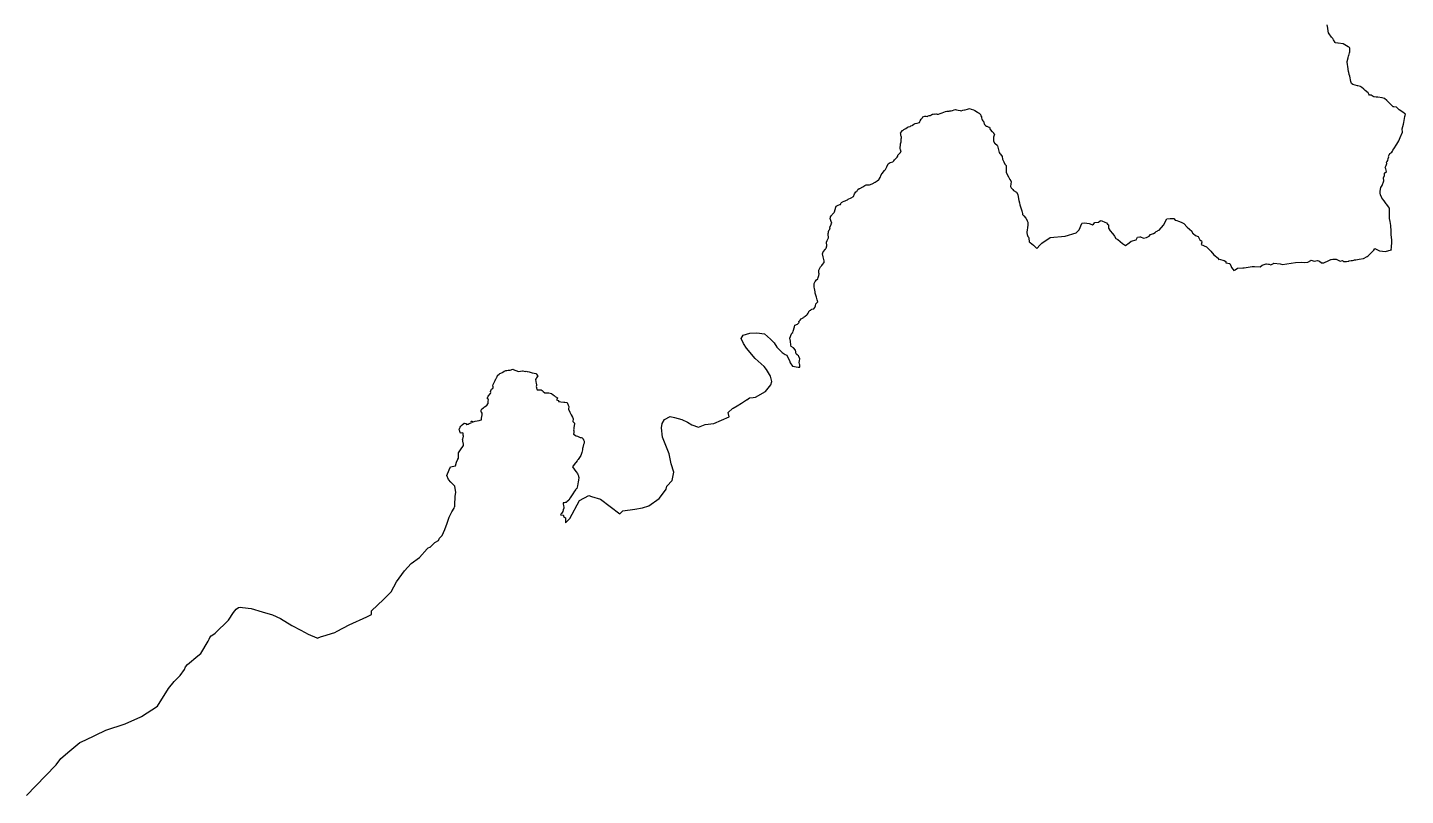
# Model space of a CAD drawing. Header units: metres. Extents: x 255476 to 378809, y 1739479 to 2227865.
# Drawn here: x 344648 to 368794, y 1826508 to 1839966 of the extents above; entities that cross this region are included whole.
import ezdxf

# ---------------------------------------------------------------- set-up
doc = ezdxf.new("R2010")
doc.units = ezdxf.units.M
doc.header["$MEASUREMENT"] = 0
doc.layers.add('DISTRICT BOUNDRY', color=86, linetype='Continuous')

msp = doc.modelspace()

# ---------------------------------------------------------------- linework, layer by layer
at = {"layer": 'DISTRICT BOUNDRY'}
msp.add_polyline3d([(344628, 1826508, 0), (344964, 1826849, 0), (345149, 1827042, 0), (345230, 1827158, 0), (345388, 1827292, 0), (345564, 1827436, 0), (345656, 1827474, 0), (346021, 1827652, 0), (346360, 1827761, 0), (346634, 1827886, 0), (346647, 1827893, 0), (346927, 1828073, 0), (347120, 1828381, 0), (347219, 1828504, 0), (347321, 1828613, 0), (347397, 1828717, 0), (347413, 1828762, 0), (347450, 1828801, 0), (347453, 1828805, 0), (347629, 1828954, 0), (347682, 1828998, 0), (347812, 1829211, 0), (347831, 1829248, 0), (347844, 1829275, 0), (347866, 1829303, 0), (347911, 1829333, 0), (347937, 1829350, 0), (348166, 1829581, 0), (348254, 1829712, 0), (348304, 1829773, 0), (348345, 1829802, 0), (348372, 1829809, 0), (348414, 1829801, 0), (348565, 1829787, 0), (348758, 1829727, 0), (348940, 1829676, 0), (349083, 1829609, 0), (349281, 1829485, 0), (349437, 1829403, 0), (349566, 1829336, 0), (349714, 1829268, 0), (349720, 1829265, 0), (349799, 1829292, 0), (349822, 1829300, 0), (350030, 1829365, 0), (350072, 1829387, 0), (350283, 1829498, 0), (350595, 1829638, 0), (350672, 1829682, 0), (350674, 1829741, 0), (350884, 1829940, 0), (351019, 1830075, 0), (351111, 1830251, 0), (351254, 1830443, 0), (351371, 1830575, 0), (351518, 1830681, 0), (351652, 1830833, 0), (351667, 1830850, 0), (351695, 1830858, 0), (351703, 1830861, 0), (351787, 1830942, 0), (351846, 1830978, 0), (351867, 1831017, 0), (351914, 1831064, 0), (351957, 1831168, 0), (351998, 1831280, 0), (352036, 1831383, 0), (352080, 1831480, 0), (352121, 1831545, 0), (352132, 1831564, 0), (352133, 1831573, 0), (352136, 1831649, 0), (352139, 1831701, 0), (352142, 1831751, 0), (352150, 1831820, 0), (352135, 1831928, 0), (352066, 1831999, 0), (352022, 1832043, 0), (351994, 1832118, 0), (352037, 1832215, 0), (352062, 1832266, 0), (352148, 1832286, 0), (352165, 1832351, 0), (352162, 1832353, 0), (352187, 1832395, 0), (352189, 1832402, 0), (352197, 1832419, 0), (352201, 1832463, 0), (352201, 1832515, 0), (352213, 1832531, 0), (352236, 1832566, 0), (352288, 1832644, 0), (352287, 1832664, 0), (352278, 1832715, 0), (352275, 1832737, 0), (352271, 1832751, 0), (352279, 1832778, 0), (352287, 1832807, 0), (352281, 1832820, 0), (352282, 1832829, 0), (352283, 1832830, 0), (352282, 1832835, 0), (352282, 1832845, 0), (352281, 1832851, 0), (352280, 1832856, 0), (352268, 1832866, 0), (352247, 1832855, 0), (352243, 1832855, 0), (352237, 1832857, 0), (352236, 1832858, 0), (352225, 1832884, 0), (352224, 1832888, 0), (352223, 1832892, 0), (352219, 1832906, 0), (352213, 1832929, 0), (352214, 1832931, 0), (352223, 1832951, 0), (352228, 1832960, 0), (352238, 1832980, 0), (352241, 1832982, 0), (352264, 1833006, 0), (352297, 1833031, 0), (352303, 1833034, 0), (352328, 1833025, 0), (352342, 1833008, 0), (352346, 1833012, 0), (352360, 1833014, 0), (352368, 1833016, 0), (352388, 1833028, 0), (352420, 1833039, 0), (352426, 1833050, 0), (352422, 1833067, 0), (352433, 1833070, 0), (352442, 1833052, 0), (352457, 1833055, 0), (352494, 1833070, 0), (352562, 1833082, 0), (352581, 1833083, 0), (352601, 1833089, 0), (352605, 1833118, 0), (352613, 1833178, 0), (352616, 1833207, 0), (352605, 1833225, 0), (352597, 1833230, 0), (352596, 1833237, 0), (352596, 1833252, 0), (352599, 1833263, 0), (352609, 1833281, 0), (352639, 1833303, 0), (352656, 1833318, 0), (352686, 1833338, 0), (352694, 1833345, 0), (352712, 1833369, 0), (352719, 1833379, 0), (352720, 1833412, 0), (352725, 1833449, 0), (352710, 1833460, 0), (352706, 1833465, 0), (352707, 1833479, 0), (352722, 1833503, 0), (352758, 1833554, 0), (352766, 1833572, 0), (352763, 1833589, 0), (352771, 1833618, 0), (352777, 1833626, 0), (352802, 1833640, 0), (352806, 1833657, 0), (352807, 1833671, 0), (352803, 1833687, 0), (352808, 1833711, 0), (352818, 1833733, 0), (352842, 1833778, 0), (352855, 1833807, 0), (352862, 1833814, 0), (352874, 1833840, 0), (352875, 1833844, 0), (352879, 1833859, 0), (352881, 1833865, 0), (352888, 1833881, 0), (352891, 1833881, 0), (352904, 1833881, 0), (352913, 1833890, 0), (352921, 1833898, 0), (352926, 1833904, 0), (352970, 1833919, 0), (352979, 1833927, 0), (352997, 1833943, 0), (353017, 1833951, 0), (353027, 1833955, 0), (353046, 1833954, 0), (353069, 1833960, 0), (353102, 1833960, 0), (353152, 1833977, 0), (353160, 1833974, 0), (353248, 1833936, 0), (353321, 1833950, 0), (353325, 1833949, 0), (353370, 1833940, 0), (353385, 1833945, 0), (353403, 1833941, 0), (353435, 1833933, 0), (353456, 1833924, 0), (353488, 1833914, 0), (353527, 1833908, 0), (353556, 1833903, 0), (353590, 1833860, 0), (353579, 1833843, 0), (353569, 1833829, 0), (353561, 1833816, 0), (353550, 1833799, 0), (353563, 1833726, 0), (353566, 1833714, 0), (353569, 1833700, 0), (353565, 1833692, 0), (353558, 1833678, 0), (353564, 1833655, 0), (353566, 1833648, 0), (353571, 1833632, 0), (353571, 1833631, 0), (353579, 1833614, 0), (353623, 1833617, 0), (353646, 1833616, 0), (353664, 1833607, 0), (353684, 1833590, 0), (353711, 1833563, 0), (353741, 1833566, 0), (353741, 1833566, 0), (353781, 1833565, 0), (353806, 1833559, 0), (353829, 1833550, 0), (353859, 1833532, 0), (353873, 1833519, 0), (353892, 1833500, 0), (353932, 1833476, 0), (353938, 1833472, 0), (353925, 1833453, 0), (353925, 1833453, 0), (353917, 1833440, 0), (353950, 1833431, 0), (353953, 1833414, 0), (353971, 1833412, 0), (353991, 1833409, 0), (354044, 1833401, 0), (354061, 1833399, 0), (354104, 1833392, 0), (354120, 1833350, 0), (354130, 1833326, 0), (354127, 1833279, 0), (354152, 1833228, 0), (354175, 1833177, 0), (354187, 1833159, 0), (354187, 1833158, 0), (354200, 1833137, 0), (354211, 1833106, 0), (354203, 1833063, 0), (354216, 1833049, 0), (354230, 1833035, 0), (354232, 1833029, 0), (354221, 1832949, 0), (354219, 1832932, 0), (354217, 1832917, 0), (354219, 1832897, 0), (354218, 1832871, 0), (354216, 1832842, 0), (354264, 1832813, 0), (354282, 1832802, 0), (354333, 1832784, 0), (354349, 1832781, 0), (354369, 1832773, 0), (354379, 1832762, 0), (354380, 1832760, 0), (354387, 1832744, 0), (354390, 1832739, 0), (354399, 1832718, 0), (354400, 1832702, 0), (354400, 1832685, 0), (354392, 1832656, 0), (354377, 1832607, 0), (354375, 1832591, 0), (354372, 1832567, 0), (354369, 1832544, 0), (354361, 1832519, 0), (354342, 1832468, 0), (354294, 1832395, 0), (354283, 1832384, 0), (354278, 1832370, 0), (354224, 1832306, 0), (354196, 1832266, 0), (354254, 1832188, 0), (354283, 1832149, 0), (354291, 1832133, 0), (354300, 1832107, 0), (354301, 1832099, 0), (354306, 1832083, 0), (354300, 1832033, 0), (354294, 1832005, 0), (354282, 1831937, 0), (354272, 1831890, 0), (354261, 1831882, 0), (354254, 1831870, 0), (354233, 1831838, 0), (354202, 1831792, 0), (354159, 1831724, 0), (354133, 1831683, 0), (354100, 1831654, 0), (354088, 1831643, 0), (354070, 1831640, 0), (354051, 1831636, 0), (354035, 1831634, 0), (354036, 1831617, 0), (354040, 1831582, 0), (354040, 1831582, 0), (354043, 1831560, 0), (354044, 1831537, 0), (354041, 1831529, 0), (354031, 1831516, 0), (354025, 1831483, 0), (354005, 1831452, 0), (353994, 1831440, 0), (353987, 1831424, 0), (354034, 1831423, 0), (354034, 1831423, 0), (354039, 1831413, 0), (354042, 1831399, 0), (354056, 1831385, 0), (354065, 1831379, 0), (354075, 1831373, 0), (354073, 1831346, 0), (354073, 1831344, 0), (354075, 1831288, 0), (354151, 1831359, 0), (354317, 1831676, 0), (354481, 1831763, 0), (354531, 1831748, 0), (354686, 1831700, 0), (355029, 1831445, 0), (355055, 1831470, 0), (355081, 1831495, 0), (355289, 1831524, 0), (355425, 1831546, 0), (355534, 1831584, 0), (355716, 1831715, 0), (355807, 1831836, 0), (355836, 1831875, 0), (355853, 1831931, 0), (355941, 1832029, 0), (355972, 1832171, 0), (355926, 1832321, 0), (355892, 1832496, 0), (355833, 1832643, 0), (355777, 1832788, 0), (355759, 1832951, 0), (355768, 1833025, 0), (355811, 1833094, 0), (355910, 1833148, 0), (355984, 1833134, 0), (356115, 1833094, 0), (356213, 1833048, 0), (356291, 1833004, 0), (356406, 1832961, 0), (356522, 1833009, 0), (356672, 1833026, 0), (356941, 1833146, 0), (356940, 1833146, 0), (356924, 1833222, 0), (357000, 1833288, 0), (357013, 1833295, 0), (357085, 1833335, 0), (357156, 1833382, 0), (357246, 1833439, 0), (357252, 1833444, 0), (357297, 1833475, 0), (357366, 1833485, 0), (357405, 1833491, 0), (357579, 1833586, 0), (357675, 1833702, 0), (357693, 1833762, 0), (357668, 1833854, 0), (357598, 1833973, 0), (357555, 1834024, 0), (357396, 1834166, 0), (357244, 1834348, 0), (357194, 1834428, 0), (357152, 1834517, 0), (357188, 1834575, 0), (357302, 1834610, 0), (357428, 1834613, 0), (357559, 1834597, 0), (357669, 1834504, 0), (357733, 1834442, 0), (357777, 1834366, 0), (357869, 1834271, 0), (357925, 1834234, 0), (357951, 1834222, 0), (357977, 1834172, 0), (357998, 1834132, 0), (358010, 1834090, 0), (358050, 1834029, 0), (358149, 1834017, 0), (358175, 1834014, 0), (358183, 1834013, 0), (358180, 1834055, 0), (358177, 1834067, 0), (358177, 1834071, 0), (358168, 1834094, 0), (358178, 1834125, 0), (358181, 1834162, 0), (358164, 1834199, 0), (358160, 1834214, 0), (358138, 1834223, 0), (358133, 1834234, 0), (358128, 1834238, 0), (358114, 1834246, 0), (358111, 1834267, 0), (358109, 1834280, 0), (358106, 1834312, 0), (358071, 1834355, 0), (358028, 1834376, 0), (358025, 1834402, 0), (358015, 1834472, 0), (358011, 1834501, 0), (358007, 1834512, 0), (358005, 1834521, 0), (358036, 1834599, 0), (358043, 1834609, 0), (358056, 1834619, 0), (358065, 1834643, 0), (358090, 1834722, 0), (358090, 1834723, 0), (358092, 1834752, 0), (358138, 1834766, 0), (358146, 1834771, 0), (358169, 1834796, 0), (358165, 1834817, 0), (358185, 1834836, 0), (358205, 1834860, 0), (358237, 1834876, 0), (358245, 1834890, 0), (358260, 1834899, 0), (358273, 1834907, 0), (358301, 1834929, 0), (358316, 1834941, 0), (358328, 1834958, 0), (358339, 1834985, 0), (358340, 1834987, 0), (358354, 1835005, 0), (358375, 1835014, 0), (358382, 1835025, 0), (358394, 1835032, 0), (358427, 1835037, 0), (358441, 1835062, 0), (358454, 1835088, 0), (358461, 1835123, 0), (358499, 1835159, 0), (358485, 1835197, 0), (358471, 1835242, 0), (358451, 1835312, 0), (358447, 1835332, 0), (358436, 1835393, 0), (358433, 1835415, 0), (358430, 1835441, 0), (358432, 1835479, 0), (358449, 1835513, 0), (358475, 1835547, 0), (358496, 1835564, 0), (358500, 1835583, 0), (358500, 1835583, 0), (358514, 1835622, 0), (358519, 1835648, 0), (358515, 1835666, 0), (358515, 1835715, 0), (358543, 1835773, 0), (358567, 1835798, 0), (358577, 1835811, 0), (358607, 1835850, 0), (358605, 1835855, 0), (358605, 1835862, 0), (358610, 1835879, 0), (358588, 1835950, 0), (358576, 1836001, 0), (358587, 1836038, 0), (358629, 1836085, 0), (358634, 1836091, 0), (358640, 1836102, 0), (358652, 1836142, 0), (358648, 1836207, 0), (358658, 1836233, 0), (358665, 1836245, 0), (358666, 1836247, 0), (358681, 1836279, 0), (358679, 1836345, 0), (358680, 1836357, 0), (358682, 1836376, 0), (358685, 1836390, 0), (358694, 1836420, 0), (358704, 1836432, 0), (358709, 1836444, 0), (358711, 1836447, 0), (358709, 1836472, 0), (358720, 1836486, 0), (358732, 1836519, 0), (358743, 1836540, 0), (358729, 1836566, 0), (358723, 1836583, 0), (358710, 1836617, 0), (358713, 1836626, 0), (358717, 1836637, 0), (358721, 1836651, 0), (358733, 1836671, 0), (358739, 1836679, 0), (358747, 1836691, 0), (358764, 1836707, 0), (358784, 1836722, 0), (358787, 1836738, 0), (358810, 1836821, 0), (358818, 1836836, 0), (358853, 1836856, 0), (358883, 1836863, 0), (358892, 1836864, 0), (358899, 1836883, 0), (358906, 1836895, 0), (358914, 1836902, 0), (358920, 1836907, 0), (358926, 1836911, 0), (358958, 1836921, 0), (358978, 1836930, 0), (358999, 1836941, 0), (359016, 1836947, 0), (359029, 1836961, 0), (359078, 1836984, 0), (359122, 1837004, 0), (359122, 1837004, 0), (359139, 1837054, 0), (359164, 1837085, 0), (359179, 1837091, 0), (359197, 1837126, 0), (359222, 1837144, 0), (359230, 1837148, 0), (359287, 1837174, 0), (359320, 1837199, 0), (359322, 1837200, 0), (359344, 1837210, 0), (359373, 1837208, 0), (359402, 1837207, 0), (359448, 1837229, 0), (359504, 1837256, 0), (359539, 1837278, 0), (359562, 1837298, 0), (359571, 1837306, 0), (359573, 1837307, 0), (359586, 1837341, 0), (359608, 1837383, 0), (359625, 1837411, 0), (359664, 1837458, 0), (359680, 1837481, 0), (359707, 1837525, 0), (359729, 1837575, 0), (359765, 1837601, 0), (359785, 1837606, 0), (359810, 1837612, 0), (359813, 1837613, 0), (359831, 1837632, 0), (359838, 1837646, 0), (359852, 1837659, 0), (359859, 1837665, 0), (359865, 1837672, 0), (359884, 1837692, 0), (359897, 1837715, 0), (359898, 1837730, 0), (359943, 1837776, 0), (359959, 1837804, 0), (359946, 1837823, 0), (359939, 1837847, 0), (359942, 1837869, 0), (359944, 1837900, 0), (359944, 1837912, 0), (359947, 1837929, 0), (359954, 1837961, 0), (359955, 1837986, 0), (359957, 1837997, 0), (359957, 1838006, 0), (359957, 1838017, 0), (359957, 1838018, 0), (359957, 1838024, 0), (359960, 1838028, 0), (359962, 1838039, 0), (359961, 1838045, 0), (359954, 1838061, 0), (359951, 1838075, 0), (359949, 1838104, 0), (359946, 1838117, 0), (359945, 1838122, 0), (359958, 1838133, 0), (359982, 1838161, 0), (359990, 1838169, 0), (360004, 1838177, 0), (360039, 1838198, 0), (360064, 1838217, 0), (360082, 1838227, 0), (360114, 1838234, 0), (360123, 1838235, 0), (360126, 1838246, 0), (360147, 1838249, 0), (360155, 1838253, 0), (360180, 1838272, 0), (360192, 1838279, 0), (360201, 1838285, 0), (360240, 1838293, 0), (360276, 1838304, 0), (360285, 1838320, 0), (360291, 1838330, 0), (360308, 1838359, 0), (360323, 1838380, 0), (360335, 1838403, 0), (360372, 1838416, 0), (360388, 1838414, 0), (360393, 1838413, 0), (360416, 1838408, 0), (360430, 1838419, 0), (360447, 1838427, 0), (360473, 1838426, 0), (360479, 1838430, 0), (360496, 1838443, 0), (360505, 1838446, 0), (360516, 1838447, 0), (360519, 1838451, 0), (360529, 1838452, 0), (360541, 1838448, 0), (360562, 1838453, 0), (360571, 1838454, 0), (360586, 1838447, 0), (360613, 1838448, 0), (360639, 1838457, 0), (360674, 1838471, 0), (360705, 1838483, 0), (360732, 1838494, 0), (360755, 1838498, 0), (360762, 1838498, 0), (360797, 1838502, 0), (360808, 1838506, 0), (360835, 1838507, 0), (360858, 1838513, 0), (360885, 1838526, 0), (360909, 1838528, 0), (360910, 1838528, 0), (360928, 1838523, 0), (360957, 1838521, 0), (360989, 1838511, 0), (361009, 1838504, 0), (361036, 1838516, 0), (361067, 1838525, 0), (361079, 1838527, 0), (361122, 1838534, 0), (361156, 1838546, 0), (361185, 1838538, 0), (361224, 1838524, 0), (361249, 1838513, 0), (361293, 1838483, 0), (361313, 1838470, 0), (361324, 1838464, 0), (361349, 1838440, 0), (361355, 1838421, 0), (361364, 1838399, 0), (361362, 1838386, 0), (361363, 1838383, 0), (361372, 1838360, 0), (361374, 1838349, 0), (361389, 1838333, 0), (361404, 1838314, 0), (361406, 1838299, 0), (361410, 1838286, 0), (361416, 1838268, 0), (361422, 1838260, 0), (361428, 1838255, 0), (361437, 1838247, 0), (361450, 1838237, 0), (361458, 1838236, 0), (361479, 1838229, 0), (361494, 1838223, 0), (361502, 1838220, 0), (361516, 1838182, 0), (361523, 1838171, 0), (361546, 1838147, 0), (361558, 1838136, 0), (361573, 1838122, 0), (361576, 1838118, 0), (361591, 1838100, 0), (361574, 1838045, 0), (361576, 1838005, 0), (361573, 1837991, 0), (361574, 1837981, 0), (361588, 1837951, 0), (361595, 1837942, 0), (361599, 1837937, 0), (361602, 1837934, 0), (361638, 1837904, 0), (361647, 1837891, 0), (361676, 1837779, 0), (361686, 1837758, 0), (361688, 1837756, 0), (361697, 1837745, 0), (361728, 1837708, 0), (361731, 1837657, 0), (361757, 1837615, 0), (361772, 1837574, 0), (361776, 1837570, 0), (361796, 1837551, 0), (361797, 1837518, 0), (361796, 1837428, 0), (361835, 1837351, 0), (361860, 1837305, 0), (361862, 1837302, 0), (361876, 1837277, 0), (361885, 1837262, 0), (361880, 1837227, 0), (361874, 1837182, 0), (361887, 1837160, 0), (361891, 1837154, 0), (361894, 1837148, 0), (361915, 1837126, 0), (361926, 1837113, 0), (361976, 1837082, 0), (362002, 1837043, 0), (362010, 1836962, 0), (362017, 1836938, 0), (362029, 1836896, 0), (362039, 1836860, 0), (362070, 1836755, 0), (362072, 1836747, 0), (362075, 1836737, 0), (362078, 1836728, 0), (362084, 1836705, 0), (362084, 1836687, 0), (362109, 1836666, 0), (362142, 1836627, 0), (362146, 1836622, 0), (362166, 1836579, 0), (362178, 1836555, 0), (362179, 1836510, 0), (362179, 1836503, 0), (362173, 1836463, 0), (362171, 1836453, 0), (362167, 1836425, 0), (362161, 1836376, 0), (362160, 1836368, 0), (362159, 1836366, 0), (362167, 1836342, 0), (362177, 1836304, 0), (362190, 1836295, 0), (362193, 1836276, 0), (362202, 1836213, 0), (362218, 1836200, 0), (362219, 1836199, 0), (362273, 1836154, 0), (362279, 1836149, 0), (362303, 1836124, 0), (362316, 1836111, 0), (362320, 1836107, 0), (362335, 1836093, 0), (362394, 1836157, 0), (362421, 1836187, 0), (362568, 1836287, 0), (362833, 1836312, 0), (363026, 1836371, 0), (363076, 1836423, 0), (363124, 1836534, 0), (363128, 1836535, 0), (363178, 1836543, 0), (363209, 1836536, 0), (363252, 1836533, 0), (363268, 1836529, 0), (363308, 1836509, 0), (363325, 1836519, 0), (363353, 1836549, 0), (363416, 1836553, 0), (363444, 1836577, 0), (363462, 1836583, 0), (363472, 1836578, 0), (363523, 1836554, 0), (363556, 1836541, 0), (363574, 1836521, 0), (363591, 1836506, 0), (363591, 1836449, 0), (363622, 1836406, 0), (363658, 1836359, 0), (363665, 1836350, 0), (363695, 1836311, 0), (363721, 1836272, 0), (363753, 1836249, 0), (363837, 1836183, 0), (363888, 1836148, 0), (363950, 1836196, 0), (363990, 1836223, 0), (364073, 1836247, 0), (364096, 1836291, 0), (364137, 1836301, 0), (364148, 1836297, 0), (364204, 1836274, 0), (364258, 1836288, 0), (364304, 1836308, 0), (364324, 1836342, 0), (364379, 1836356, 0), (364409, 1836377, 0), (364428, 1836391, 0), (364453, 1836406, 0), (364457, 1836408, 0), (364479, 1836418, 0), (364553, 1836503, 0), (364613, 1836612, 0), (364673, 1836617, 0), (364714, 1836618, 0), (364733, 1836618, 0), (364758, 1836590, 0), (364787, 1836586, 0), (364814, 1836574, 0), (364833, 1836568, 0), (364878, 1836552, 0), (364909, 1836534, 0), (364970, 1836467, 0), (365050, 1836398, 0), (365063, 1836363, 0), (365074, 1836354, 0), (365116, 1836321, 0), (365162, 1836302, 0), (365190, 1836246, 0), (365210, 1836234, 0), (365221, 1836228, 0), (365223, 1836207, 0), (365213, 1836163, 0), (365307, 1836123, 0), (365307, 1836123, 0), (365385, 1836045, 0), (365435, 1835981, 0), (365511, 1835927, 0), (365520, 1835901, 0), (365533, 1835904, 0), (365610, 1835883, 0), (365619, 1835881, 0), (365645, 1835866, 0), (365649, 1835840, 0), (365716, 1835833, 0), (365742, 1835778, 0), (365744, 1835758, 0), (365766, 1835731, 0), (365784, 1835708, 0), (365810, 1835722, 0), (365850, 1835747, 0), (365942, 1835756, 0), (365966, 1835757, 0), (366105, 1835778, 0), (366151, 1835778, 0), (366250, 1835772, 0), (366281, 1835801, 0), (366351, 1835823, 0), (366359, 1835825, 0), (366393, 1835822, 0), (366407, 1835822, 0), (366436, 1835807, 0), (366469, 1835827, 0), (366480, 1835833, 0), (366488, 1835838, 0), (366596, 1835823, 0), (366639, 1835814, 0), (366865, 1835850, 0), (366865, 1835850, 0), (366969, 1835852, 0), (367031, 1835846, 0), (367086, 1835853, 0), (367137, 1835883, 0), (367144, 1835887, 0), (367192, 1835874, 0), (367251, 1835883, 0), (367287, 1835869, 0), (367324, 1835844, 0), (367361, 1835840, 0), (367451, 1835883, 0), (367485, 1835899, 0), (367490, 1835900, 0), (367519, 1835907, 0), (367578, 1835904, 0), (367651, 1835872, 0), (367689, 1835882, 0), (367710, 1835864, 0), (367761, 1835868, 0), (367801, 1835871, 0), (367801, 1835875, 0), (367808, 1835877, 0), (367845, 1835883, 0), (367865, 1835886, 0), (367891, 1835891, 0), (367901, 1835893, 0), (367924, 1835897, 0), (367953, 1835903, 0), (367984, 1835908, 0), (368059, 1835921, 0), (368123, 1835953, 0), (368143, 1835964, 0), (368201, 1836025, 0), (368238, 1836067, 0), (368260, 1836091, 0), (368338, 1836054, 0), (368443, 1836043, 0), (368504, 1836058, 0), (368548, 1836071, 0), (368545, 1836074, 0), (368552, 1836112, 0), (368556, 1836209, 0), (368557, 1836243, 0), (368546, 1836335, 0), (368542, 1836367, 0), (368542, 1836379, 0), (368541, 1836418, 0), (368538, 1836480, 0), (368537, 1836497, 0), (368524, 1836568, 0), (368514, 1836618, 0), (368516, 1836684, 0), (368516, 1836700, 0), (368517, 1836749, 0), (368517, 1836794, 0), (368513, 1836800, 0), (368498, 1836822, 0), (368469, 1836866, 0), (368458, 1836878, 0), (368420, 1836928, 0), (368390, 1836964, 0), (368385, 1836971, 0), (368381, 1836976, 0), (368378, 1836983, 0), (368355, 1837033, 0), (368353, 1837063, 0), (368349, 1837095, 0), (368354, 1837131, 0), (368362, 1837163, 0), (368385, 1837196, 0), (368414, 1837282, 0), (368409, 1837332, 0), (368428, 1837372, 0), (368429, 1837412, 0), (368460, 1837446, 0), (368448, 1837489, 0), (368438, 1837513, 0), (368457, 1837549, 0), (368466, 1837583, 0), (368464, 1837607, 0), (368471, 1837617, 0), (368485, 1837636, 0), (368491, 1837673, 0), (368505, 1837701, 0), (368499, 1837712, 0), (368507, 1837737, 0), (368527, 1837757, 0), (368537, 1837769, 0), (368553, 1837785, 0), (368566, 1837799, 0), (368572, 1837820, 0), (368588, 1837843, 0), (368640, 1837923, 0), (368641, 1837925, 0), (368675, 1837978, 0), (368676, 1837980, 0), (368702, 1838038, 0), (368743, 1838132, 0), (368735, 1838192, 0), (368757, 1838270, 0), (368764, 1838300, 0), (368782, 1838409, 0), (368794, 1838451, 0), (368776, 1838461, 0), (368764, 1838470, 0), (368684, 1838525, 0), (368686, 1838527, 0), (368643, 1838565, 0), (368638, 1838569, 0), (368590, 1838577, 0), (368581, 1838579, 0), (368470, 1838686, 0), (368427, 1838723, 0), (368386, 1838737, 0), (368311, 1838745, 0), (368278, 1838747, 0), (368247, 1838750, 0), (368238, 1838751, 0), (368227, 1838758, 0), (368193, 1838780, 0), (368165, 1838781, 0), (368155, 1838798, 0), (368140, 1838821, 0), (368088, 1838865, 0), (368065, 1838884, 0), (368024, 1838920, 0), (368013, 1838930, 0), (368007, 1838934, 0), (367961, 1838943, 0), (367951, 1838942, 0), (367871, 1838970, 0), (367846, 1838985, 0), (367839, 1839019, 0), (367818, 1839113, 0), (367809, 1839145, 0), (367799, 1839182, 0), (367798, 1839188, 0), (367783, 1839290, 0), (367780, 1839312, 0), (367772, 1839365, 0), (367773, 1839370, 0), (367789, 1839434, 0), (367798, 1839470, 0), (367800, 1839478, 0), (367814, 1839524, 0), (367814, 1839525, 0), (367815, 1839528, 0), (367819, 1839529, 0), (367822, 1839606, 0), (367812, 1839618, 0), (367789, 1839631, 0), (367732, 1839665, 0), (367704, 1839681, 0), (367613, 1839691, 0), (367610, 1839691, 0), (367570, 1839696, 0), (367570, 1839696, 0), (367565, 1839702, 0), (367534, 1839753, 0), (367529, 1839760, 0), (367519, 1839774, 0), (367506, 1839791, 0), (367500, 1839800, 0), (367459, 1839858, 0), (367446, 1839876, 0), (367442, 1839900, 0), (367433, 1839953, 0), (367424, 1840016, 0)], dxfattribs=at)

doc.saveas('drawing.dxf')
